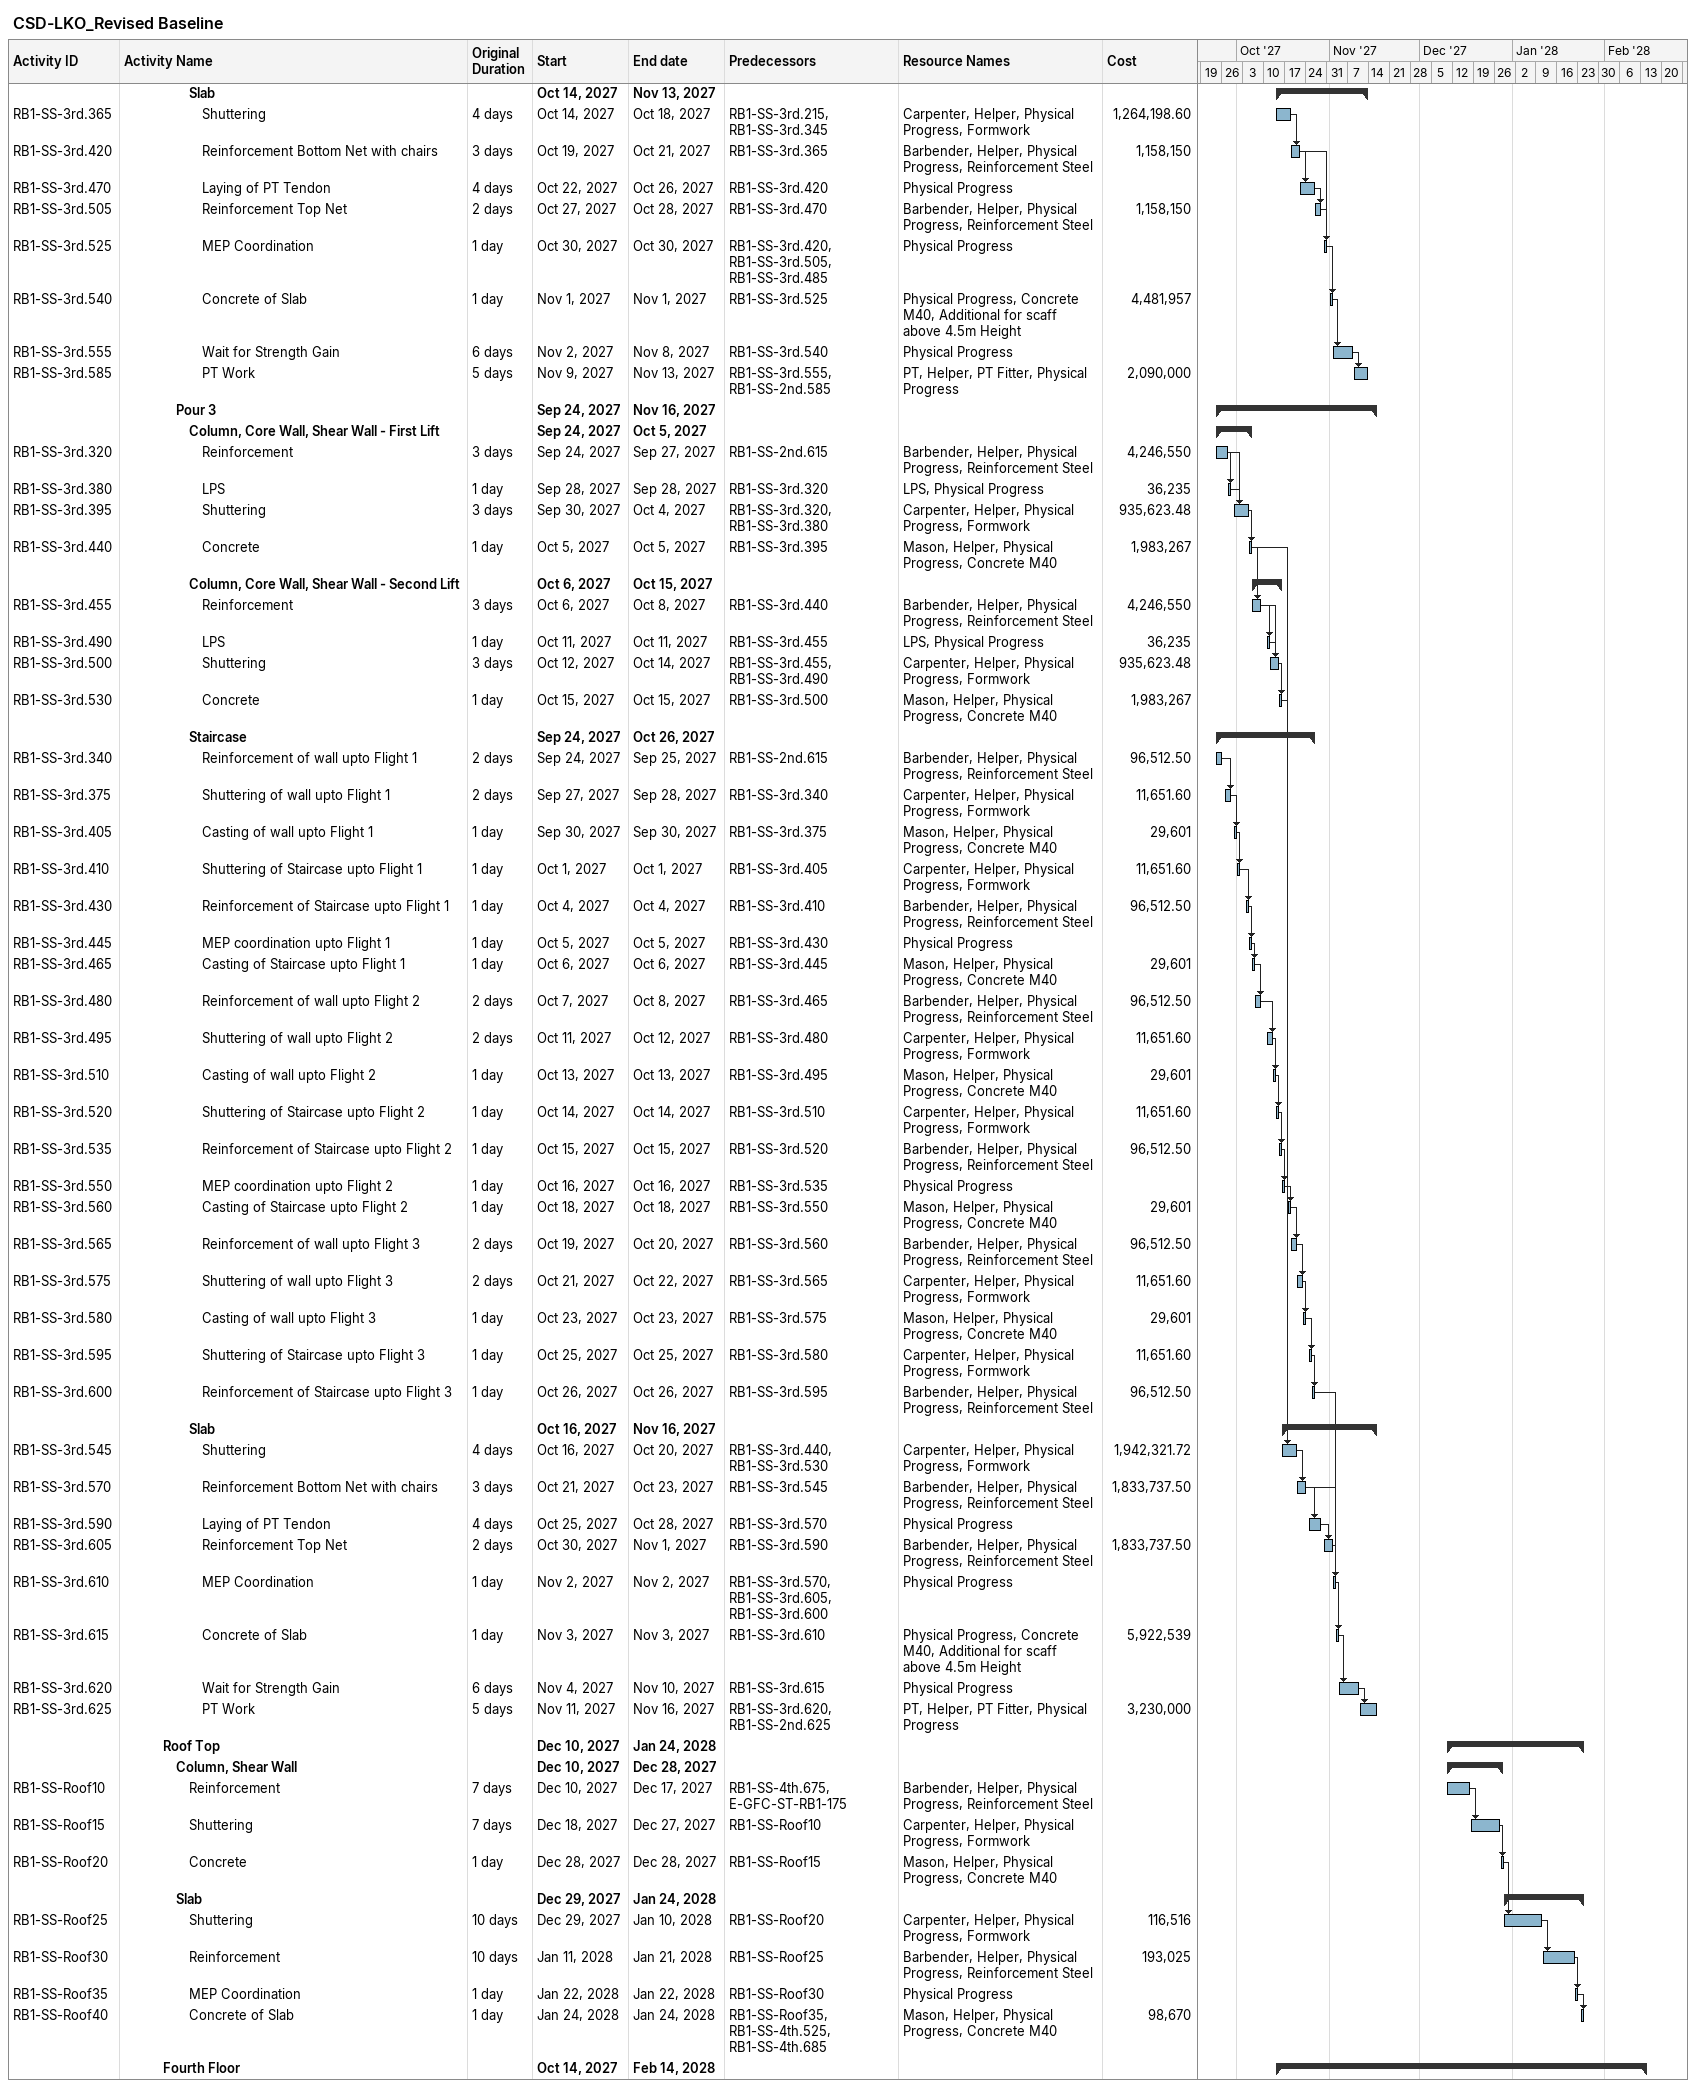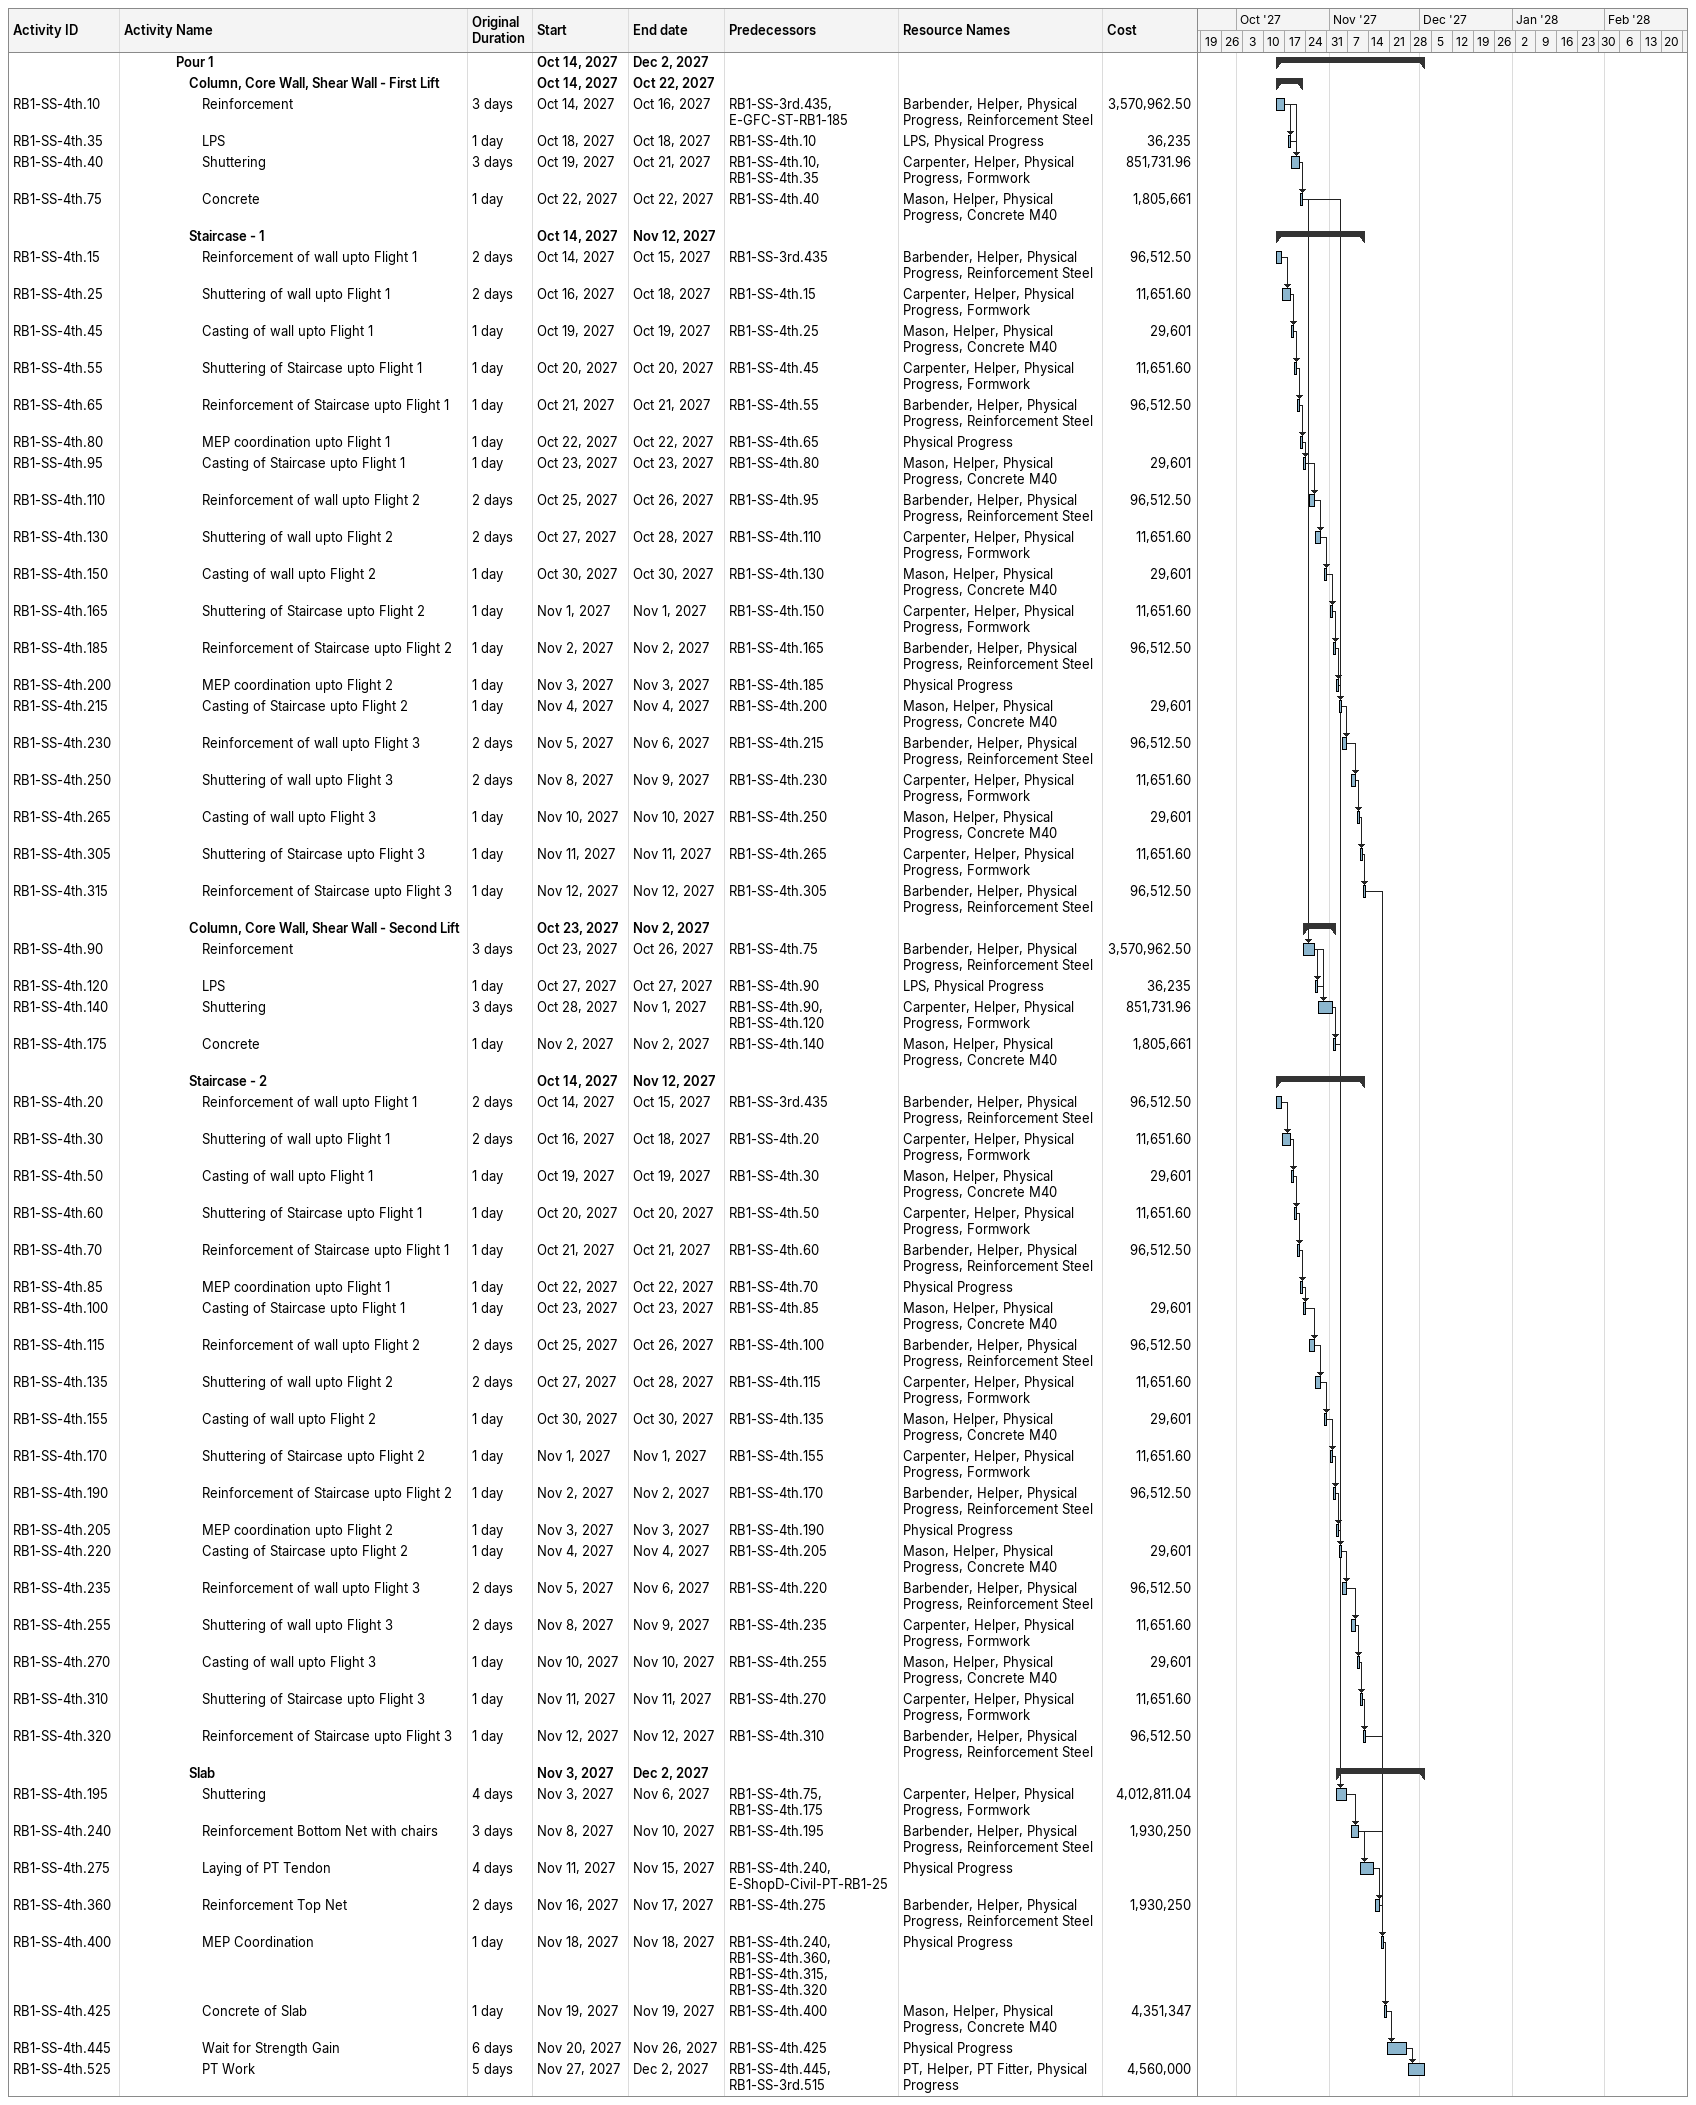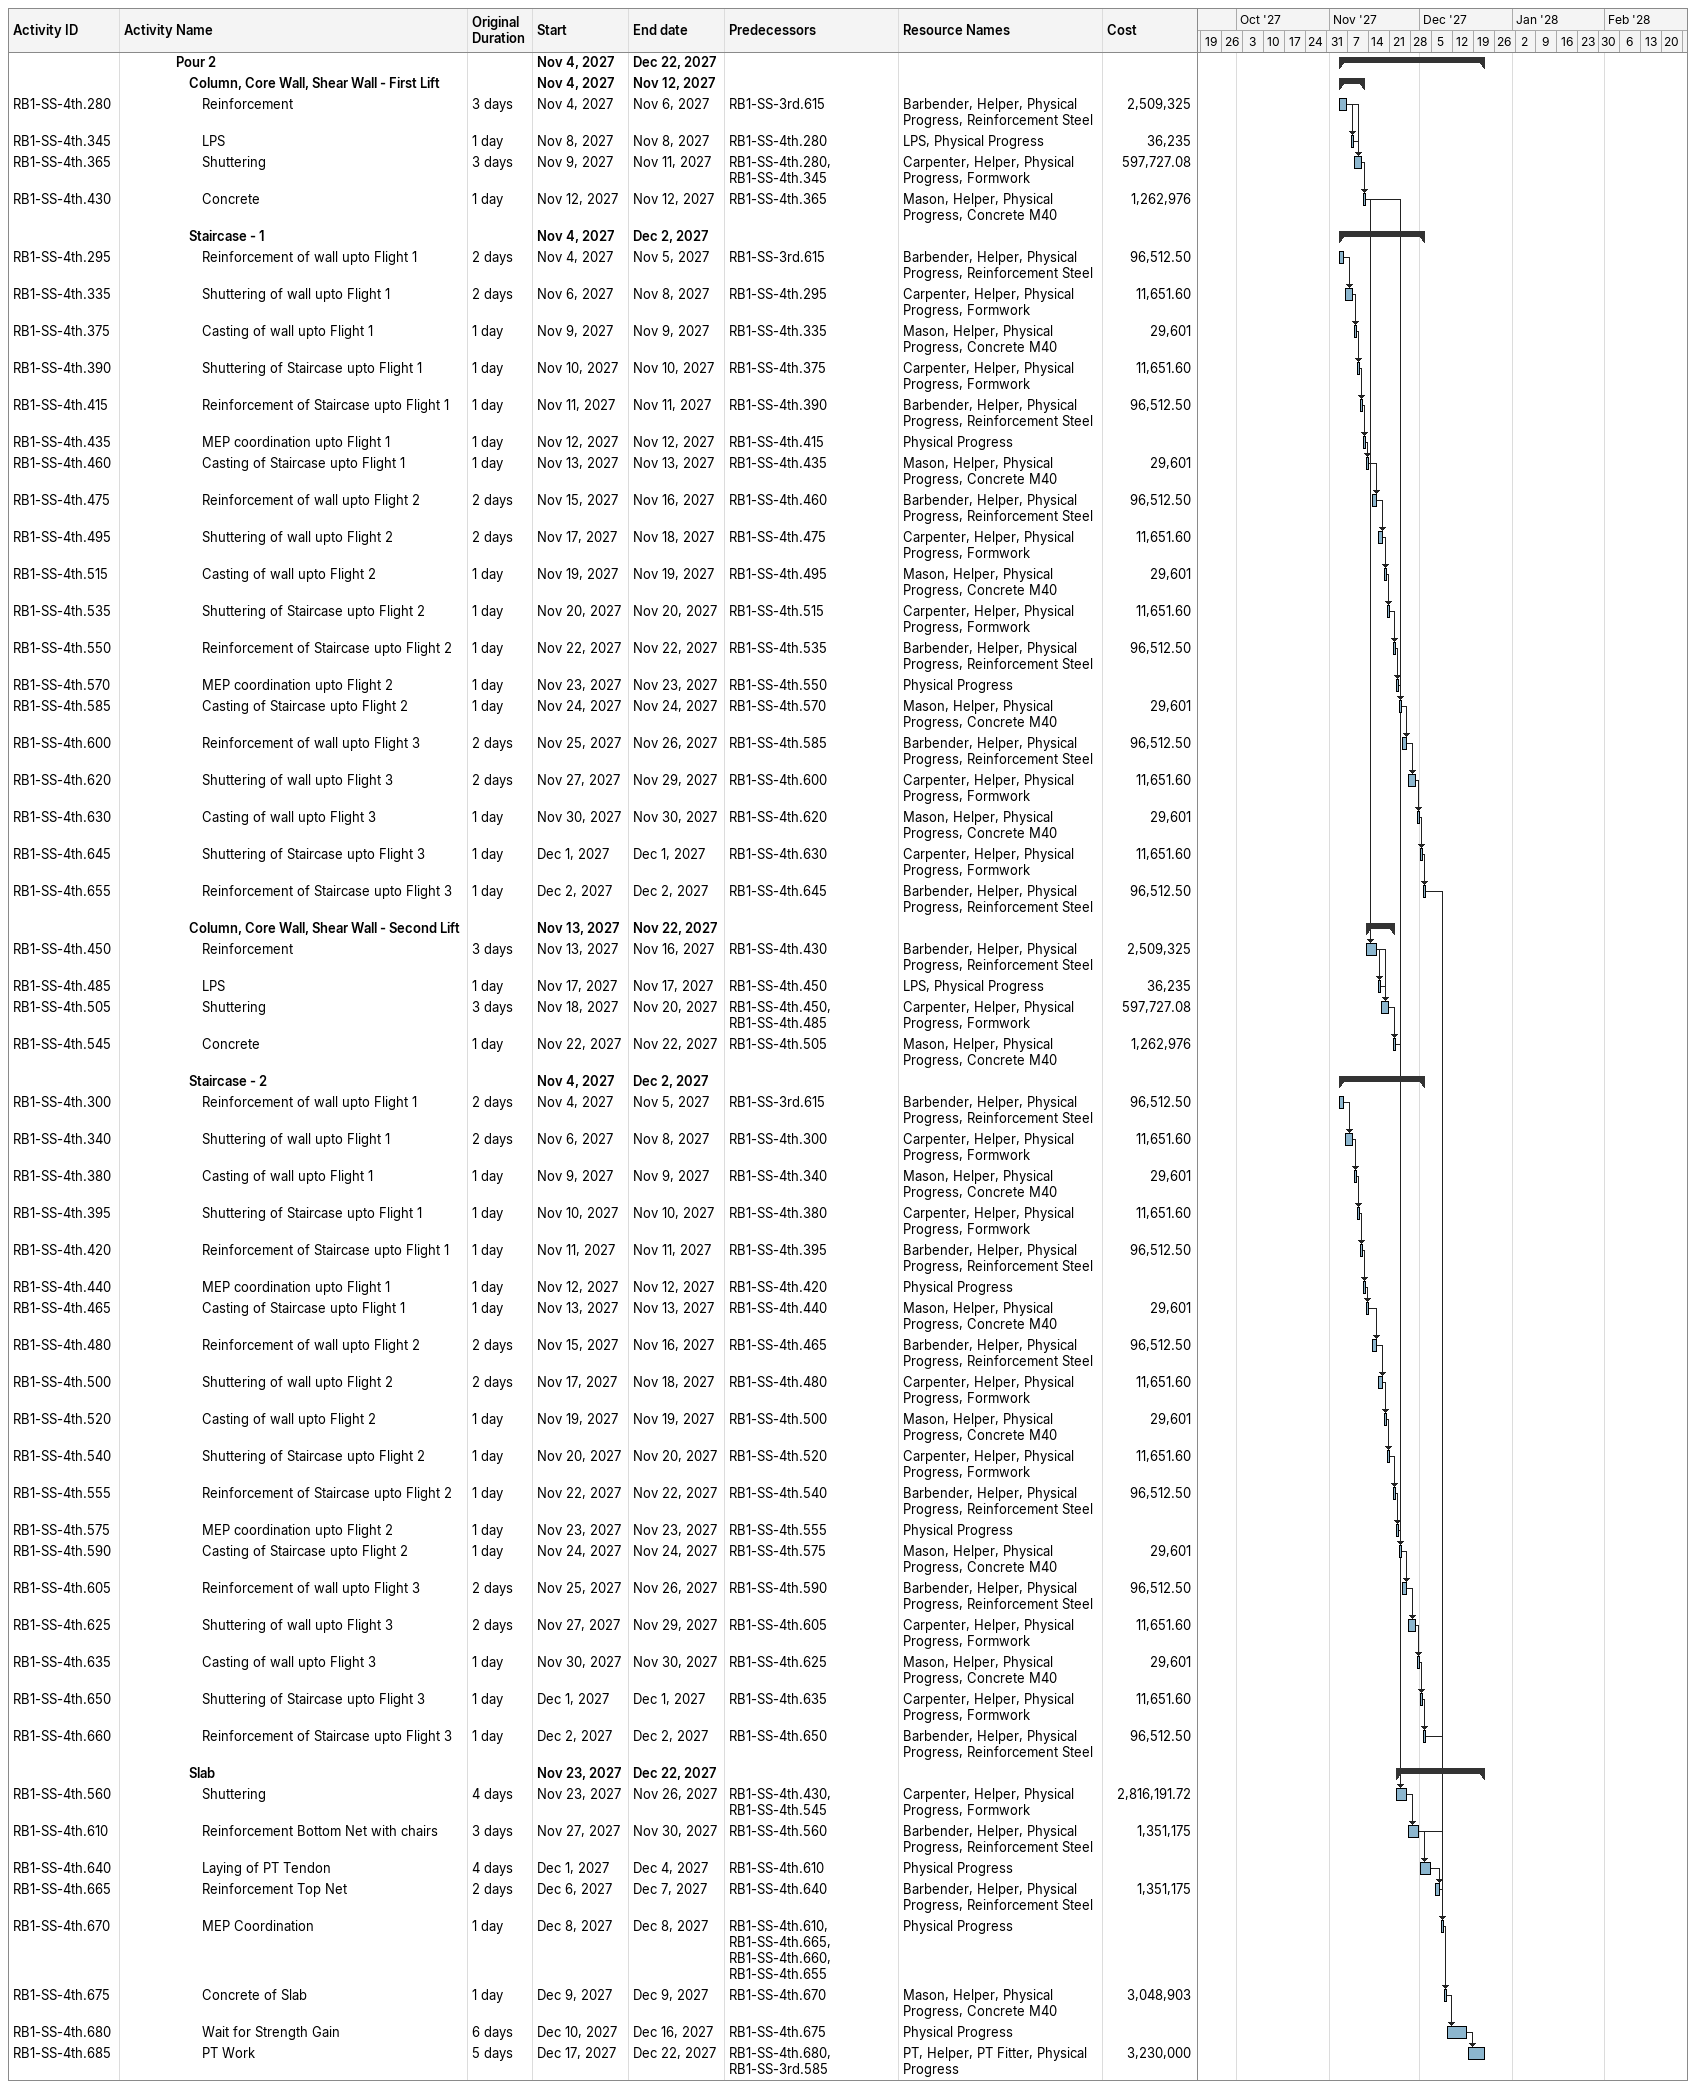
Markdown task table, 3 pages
CSD-LKO_Revised Baseline

| ID | Level | Task | Original duration | Start | Finish | Predecessors | Resources | Cost |
|---|---|---|---|---|---|---|---|---|
|  | 6 | **Slab** |  | 2027-10-14 | 2027-11-13 |  |  |  |
| RB1-SS-3rd.365 | 7 | Shuttering | 4d | 2027-10-14 | 2027-10-18 | RB1-SS-3rd.215, RB1-SS-3rd.345 | Carpenter, Helper, Physical Progress, Formwork | 1264198.60 |
| RB1-SS-3rd.420 | 7 | Reinforcement Bottom Net with chairs | 3d | 2027-10-19 | 2027-10-21 | RB1-SS-3rd.365 | Barbender, Helper, Physical Progress, Reinforcement Steel | 1158150 |
| RB1-SS-3rd.470 | 7 | Laying of PT Tendon | 4d | 2027-10-22 | 2027-10-26 | RB1-SS-3rd.420 | Physical Progress |  |
| RB1-SS-3rd.505 | 7 | Reinforcement Top Net | 2d | 2027-10-27 | 2027-10-28 | RB1-SS-3rd.470 | Barbender, Helper, Physical Progress, Reinforcement Steel | 1158150 |
| RB1-SS-3rd.525 | 7 | MEP Coordination | 1d | 2027-10-30 | 2027-10-30 | RB1-SS-3rd.420, RB1-SS-3rd.505, RB1-SS-3rd.485 | Physical Progress |  |
| RB1-SS-3rd.540 | 7 | Concrete of Slab | 1d | 2027-11-01 | 2027-11-01 | RB1-SS-3rd.525 | Physical Progress, Concrete M40, Additional for scaff above 4.5m Height | 4481957 |
| RB1-SS-3rd.555 | 7 | Wait for Strength Gain | 6d | 2027-11-02 | 2027-11-08 | RB1-SS-3rd.540 | Physical Progress |  |
| RB1-SS-3rd.585 | 7 | PT Work | 5d | 2027-11-09 | 2027-11-13 | RB1-SS-3rd.555, RB1-SS-2nd.585 | PT, Helper, PT Fitter, Physical Progress | 2090000 |
|  | 5 | **Pour 3** |  | 2027-09-24 | 2027-11-16 |  |  |  |
|  | 6 | **Column, Core Wall, Shear Wall - First Lift** |  | 2027-09-24 | 2027-10-05 |  |  |  |
| RB1-SS-3rd.320 | 7 | Reinforcement | 3d | 2027-09-24 | 2027-09-27 | RB1-SS-2nd.615 | Barbender, Helper, Physical Progress, Reinforcement Steel | 4246550 |
| RB1-SS-3rd.380 | 7 | LPS | 1d | 2027-09-28 | 2027-09-28 | RB1-SS-3rd.320 | LPS, Physical Progress | 36235 |
| RB1-SS-3rd.395 | 7 | Shuttering | 3d | 2027-09-30 | 2027-10-04 | RB1-SS-3rd.320, RB1-SS-3rd.380 | Carpenter, Helper, Physical Progress, Formwork | 935623.48 |
| RB1-SS-3rd.440 | 7 | Concrete | 1d | 2027-10-05 | 2027-10-05 | RB1-SS-3rd.395 | Mason, Helper, Physical Progress, Concrete M40 | 1983267 |
|  | 6 | **Column, Core Wall, Shear Wall - Second Lift** |  | 2027-10-06 | 2027-10-15 |  |  |  |
| RB1-SS-3rd.455 | 7 | Reinforcement | 3d | 2027-10-06 | 2027-10-08 | RB1-SS-3rd.440 | Barbender, Helper, Physical Progress, Reinforcement Steel | 4246550 |
| RB1-SS-3rd.490 | 7 | LPS | 1d | 2027-10-11 | 2027-10-11 | RB1-SS-3rd.455 | LPS, Physical Progress | 36235 |
| RB1-SS-3rd.500 | 7 | Shuttering | 3d | 2027-10-12 | 2027-10-14 | RB1-SS-3rd.455, RB1-SS-3rd.490 | Carpenter, Helper, Physical Progress, Formwork | 935623.48 |
| RB1-SS-3rd.530 | 7 | Concrete | 1d | 2027-10-15 | 2027-10-15 | RB1-SS-3rd.500 | Mason, Helper, Physical Progress, Concrete M40 | 1983267 |
|  | 6 | **Staircase** |  | 2027-09-24 | 2027-10-26 |  |  |  |
| RB1-SS-3rd.340 | 7 | Reinforcement of wall upto Flight 1 | 2d | 2027-09-24 | 2027-09-25 | RB1-SS-2nd.615 | Barbender, Helper, Physical Progress, Reinforcement Steel | 96512.50 |
| RB1-SS-3rd.375 | 7 | Shuttering of wall upto Flight 1 | 2d | 2027-09-27 | 2027-09-28 | RB1-SS-3rd.340 | Carpenter, Helper, Physical Progress, Formwork | 11651.60 |
| RB1-SS-3rd.405 | 7 | Casting of wall upto Flight 1 | 1d | 2027-09-30 | 2027-09-30 | RB1-SS-3rd.375 | Mason, Helper, Physical Progress, Concrete M40 | 29601 |
| RB1-SS-3rd.410 | 7 | Shuttering of Staircase upto Flight 1 | 1d | 2027-10-01 | 2027-10-01 | RB1-SS-3rd.405 | Carpenter, Helper, Physical Progress, Formwork | 11651.60 |
| RB1-SS-3rd.430 | 7 | Reinforcement of Staircase upto Flight 1 | 1d | 2027-10-04 | 2027-10-04 | RB1-SS-3rd.410 | Barbender, Helper, Physical Progress, Reinforcement Steel | 96512.50 |
| RB1-SS-3rd.445 | 7 | MEP coordination upto Flight 1 | 1d | 2027-10-05 | 2027-10-05 | RB1-SS-3rd.430 | Physical Progress |  |
| RB1-SS-3rd.465 | 7 | Casting of Staircase upto Flight 1 | 1d | 2027-10-06 | 2027-10-06 | RB1-SS-3rd.445 | Mason, Helper, Physical Progress, Concrete M40 | 29601 |
| RB1-SS-3rd.480 | 7 | Reinforcement of wall upto Flight 2 | 2d | 2027-10-07 | 2027-10-08 | RB1-SS-3rd.465 | Barbender, Helper, Physical Progress, Reinforcement Steel | 96512.50 |
| RB1-SS-3rd.495 | 7 | Shuttering of wall upto Flight 2 | 2d | 2027-10-11 | 2027-10-12 | RB1-SS-3rd.480 | Carpenter, Helper, Physical Progress, Formwork | 11651.60 |
| RB1-SS-3rd.510 | 7 | Casting of wall upto Flight 2 | 1d | 2027-10-13 | 2027-10-13 | RB1-SS-3rd.495 | Mason, Helper, Physical Progress, Concrete M40 | 29601 |
| RB1-SS-3rd.520 | 7 | Shuttering of Staircase upto Flight 2 | 1d | 2027-10-14 | 2027-10-14 | RB1-SS-3rd.510 | Carpenter, Helper, Physical Progress, Formwork | 11651.60 |
| RB1-SS-3rd.535 | 7 | Reinforcement of Staircase upto Flight 2 | 1d | 2027-10-15 | 2027-10-15 | RB1-SS-3rd.520 | Barbender, Helper, Physical Progress, Reinforcement Steel | 96512.50 |
| RB1-SS-3rd.550 | 7 | MEP coordination upto Flight 2 | 1d | 2027-10-16 | 2027-10-16 | RB1-SS-3rd.535 | Physical Progress |  |
| RB1-SS-3rd.560 | 7 | Casting of Staircase upto Flight 2 | 1d | 2027-10-18 | 2027-10-18 | RB1-SS-3rd.550 | Mason, Helper, Physical Progress, Concrete M40 | 29601 |
| RB1-SS-3rd.565 | 7 | Reinforcement of wall upto Flight 3 | 2d | 2027-10-19 | 2027-10-20 | RB1-SS-3rd.560 | Barbender, Helper, Physical Progress, Reinforcement Steel | 96512.50 |
| RB1-SS-3rd.575 | 7 | Shuttering of wall upto Flight 3 | 2d | 2027-10-21 | 2027-10-22 | RB1-SS-3rd.565 | Carpenter, Helper, Physical Progress, Formwork | 11651.60 |
| RB1-SS-3rd.580 | 7 | Casting of wall upto Flight 3 | 1d | 2027-10-23 | 2027-10-23 | RB1-SS-3rd.575 | Mason, Helper, Physical Progress, Concrete M40 | 29601 |
| RB1-SS-3rd.595 | 7 | Shuttering of Staircase upto Flight 3 | 1d | 2027-10-25 | 2027-10-25 | RB1-SS-3rd.580 | Carpenter, Helper, Physical Progress, Formwork | 11651.60 |
| RB1-SS-3rd.600 | 7 | Reinforcement of Staircase upto Flight 3 | 1d | 2027-10-26 | 2027-10-26 | RB1-SS-3rd.595 | Barbender, Helper, Physical Progress, Reinforcement Steel | 96512.50 |
|  | 6 | **Slab** |  | 2027-10-16 | 2027-11-16 |  |  |  |
| RB1-SS-3rd.545 | 7 | Shuttering | 4d | 2027-10-16 | 2027-10-20 | RB1-SS-3rd.440, RB1-SS-3rd.530 | Carpenter, Helper, Physical Progress, Formwork | 1942321.72 |
| RB1-SS-3rd.570 | 7 | Reinforcement Bottom Net with chairs | 3d | 2027-10-21 | 2027-10-23 | RB1-SS-3rd.545 | Barbender, Helper, Physical Progress, Reinforcement Steel | 1833737.50 |
| RB1-SS-3rd.590 | 7 | Laying of PT Tendon | 4d | 2027-10-25 | 2027-10-28 | RB1-SS-3rd.570 | Physical Progress |  |
| RB1-SS-3rd.605 | 7 | Reinforcement Top Net | 2d | 2027-10-30 | 2027-11-01 | RB1-SS-3rd.590 | Barbender, Helper, Physical Progress, Reinforcement Steel | 1833737.50 |
| RB1-SS-3rd.610 | 7 | MEP Coordination | 1d | 2027-11-02 | 2027-11-02 | RB1-SS-3rd.570, RB1-SS-3rd.605, RB1-SS-3rd.600 | Physical Progress |  |
| RB1-SS-3rd.615 | 7 | Concrete of Slab | 1d | 2027-11-03 | 2027-11-03 | RB1-SS-3rd.610 | Physical Progress, Concrete M40, Additional for scaff above 4.5m Height | 5922539 |
| RB1-SS-3rd.620 | 7 | Wait for Strength Gain | 6d | 2027-11-04 | 2027-11-10 | RB1-SS-3rd.615 | Physical Progress |  |
| RB1-SS-3rd.625 | 7 | PT Work | 5d | 2027-11-11 | 2027-11-16 | RB1-SS-3rd.620, RB1-SS-2nd.625 | PT, Helper, PT Fitter, Physical Progress | 3230000 |
|  | 4 | **Roof Top** |  | 2027-12-10 | 2028-01-24 |  |  |  |
|  | 5 | **Column, Shear Wall** |  | 2027-12-10 | 2027-12-28 |  |  |  |
| RB1-SS-Roof10 | 6 | Reinforcement | 7d | 2027-12-10 | 2027-12-17 | RB1-SS-4th.675, E-GFC-ST-RB1-175 | Barbender, Helper, Physical Progress, Reinforcement Steel |  |
| RB1-SS-Roof15 | 6 | Shuttering | 7d | 2027-12-18 | 2027-12-27 | RB1-SS-Roof10 | Carpenter, Helper, Physical Progress, Formwork |  |
| RB1-SS-Roof20 | 6 | Concrete | 1d | 2027-12-28 | 2027-12-28 | RB1-SS-Roof15 | Mason, Helper, Physical Progress, Concrete M40 |  |
|  | 5 | **Slab** |  | 2027-12-29 | 2028-01-24 |  |  |  |
| RB1-SS-Roof25 | 6 | Shuttering | 10d | 2027-12-29 | 2028-01-10 | RB1-SS-Roof20 | Carpenter, Helper, Physical Progress, Formwork | 116516 |
| RB1-SS-Roof30 | 6 | Reinforcement | 10d | 2028-01-11 | 2028-01-21 | RB1-SS-Roof25 | Barbender, Helper, Physical Progress, Reinforcement Steel | 193025 |
| RB1-SS-Roof35 | 6 | MEP Coordination | 1d | 2028-01-22 | 2028-01-22 | RB1-SS-Roof30 | Physical Progress |  |
| RB1-SS-Roof40 | 6 | Concrete of Slab | 1d | 2028-01-24 | 2028-01-24 | RB1-SS-Roof35, RB1-SS-4th.525, RB1-SS-4th.685 | Mason, Helper, Physical Progress, Concrete M40 | 98670 |
|  | 4 | **Fourth Floor** |  | 2027-10-14 | 2028-02-14 |  |  |  |
|  | 5 | **Pour 1** |  | 2027-10-14 | 2027-12-02 |  |  |  |
|  | 6 | **Column, Core Wall, Shear Wall - First Lift** |  | 2027-10-14 | 2027-10-22 |  |  |  |
| RB1-SS-4th.10 | 7 | Reinforcement | 3d | 2027-10-14 | 2027-10-16 | RB1-SS-3rd.435, E-GFC-ST-RB1-185 | Barbender, Helper, Physical Progress, Reinforcement Steel | 3570962.50 |
| RB1-SS-4th.35 | 7 | LPS | 1d | 2027-10-18 | 2027-10-18 | RB1-SS-4th.10 | LPS, Physical Progress | 36235 |
| RB1-SS-4th.40 | 7 | Shuttering | 3d | 2027-10-19 | 2027-10-21 | RB1-SS-4th.10, RB1-SS-4th.35 | Carpenter, Helper, Physical Progress, Formwork | 851731.96 |
| RB1-SS-4th.75 | 7 | Concrete | 1d | 2027-10-22 | 2027-10-22 | RB1-SS-4th.40 | Mason, Helper, Physical Progress, Concrete M40 | 1805661 |
|  | 6 | **Staircase - 1** |  | 2027-10-14 | 2027-11-12 |  |  |  |
| RB1-SS-4th.15 | 7 | Reinforcement of wall upto Flight 1 | 2d | 2027-10-14 | 2027-10-15 | RB1-SS-3rd.435 | Barbender, Helper, Physical Progress, Reinforcement Steel | 96512.50 |
| RB1-SS-4th.25 | 7 | Shuttering of wall upto Flight 1 | 2d | 2027-10-16 | 2027-10-18 | RB1-SS-4th.15 | Carpenter, Helper, Physical Progress, Formwork | 11651.60 |
| RB1-SS-4th.45 | 7 | Casting of wall upto Flight 1 | 1d | 2027-10-19 | 2027-10-19 | RB1-SS-4th.25 | Mason, Helper, Physical Progress, Concrete M40 | 29601 |
| RB1-SS-4th.55 | 7 | Shuttering of Staircase upto Flight 1 | 1d | 2027-10-20 | 2027-10-20 | RB1-SS-4th.45 | Carpenter, Helper, Physical Progress, Formwork | 11651.60 |
| RB1-SS-4th.65 | 7 | Reinforcement of Staircase upto Flight 1 | 1d | 2027-10-21 | 2027-10-21 | RB1-SS-4th.55 | Barbender, Helper, Physical Progress, Reinforcement Steel | 96512.50 |
| RB1-SS-4th.80 | 7 | MEP coordination upto Flight 1 | 1d | 2027-10-22 | 2027-10-22 | RB1-SS-4th.65 | Physical Progress |  |
| RB1-SS-4th.95 | 7 | Casting of Staircase upto Flight 1 | 1d | 2027-10-23 | 2027-10-23 | RB1-SS-4th.80 | Mason, Helper, Physical Progress, Concrete M40 | 29601 |
| RB1-SS-4th.110 | 7 | Reinforcement of wall upto Flight 2 | 2d | 2027-10-25 | 2027-10-26 | RB1-SS-4th.95 | Barbender, Helper, Physical Progress, Reinforcement Steel | 96512.50 |
| RB1-SS-4th.130 | 7 | Shuttering of wall upto Flight 2 | 2d | 2027-10-27 | 2027-10-28 | RB1-SS-4th.110 | Carpenter, Helper, Physical Progress, Formwork | 11651.60 |
| RB1-SS-4th.150 | 7 | Casting of wall upto Flight 2 | 1d | 2027-10-30 | 2027-10-30 | RB1-SS-4th.130 | Mason, Helper, Physical Progress, Concrete M40 | 29601 |
| RB1-SS-4th.165 | 7 | Shuttering of Staircase upto Flight 2 | 1d | 2027-11-01 | 2027-11-01 | RB1-SS-4th.150 | Carpenter, Helper, Physical Progress, Formwork | 11651.60 |
| RB1-SS-4th.185 | 7 | Reinforcement of Staircase upto Flight 2 | 1d | 2027-11-02 | 2027-11-02 | RB1-SS-4th.165 | Barbender, Helper, Physical Progress, Reinforcement Steel | 96512.50 |
| RB1-SS-4th.200 | 7 | MEP coordination upto Flight 2 | 1d | 2027-11-03 | 2027-11-03 | RB1-SS-4th.185 | Physical Progress |  |
| RB1-SS-4th.215 | 7 | Casting of Staircase upto Flight 2 | 1d | 2027-11-04 | 2027-11-04 | RB1-SS-4th.200 | Mason, Helper, Physical Progress, Concrete M40 | 29601 |
| RB1-SS-4th.230 | 7 | Reinforcement of wall upto Flight 3 | 2d | 2027-11-05 | 2027-11-06 | RB1-SS-4th.215 | Barbender, Helper, Physical Progress, Reinforcement Steel | 96512.50 |
| RB1-SS-4th.250 | 7 | Shuttering of wall upto Flight 3 | 2d | 2027-11-08 | 2027-11-09 | RB1-SS-4th.230 | Carpenter, Helper, Physical Progress, Formwork | 11651.60 |
| RB1-SS-4th.265 | 7 | Casting of wall upto Flight 3 | 1d | 2027-11-10 | 2027-11-10 | RB1-SS-4th.250 | Mason, Helper, Physical Progress, Concrete M40 | 29601 |
| RB1-SS-4th.305 | 7 | Shuttering of Staircase upto Flight 3 | 1d | 2027-11-11 | 2027-11-11 | RB1-SS-4th.265 | Carpenter, Helper, Physical Progress, Formwork | 11651.60 |
| RB1-SS-4th.315 | 7 | Reinforcement of Staircase upto Flight 3 | 1d | 2027-11-12 | 2027-11-12 | RB1-SS-4th.305 | Barbender, Helper, Physical Progress, Reinforcement Steel | 96512.50 |
|  | 6 | **Column, Core Wall, Shear Wall - Second Lift** |  | 2027-10-23 | 2027-11-02 |  |  |  |
| RB1-SS-4th.90 | 7 | Reinforcement | 3d | 2027-10-23 | 2027-10-26 | RB1-SS-4th.75 | Barbender, Helper, Physical Progress, Reinforcement Steel | 3570962.50 |
| RB1-SS-4th.120 | 7 | LPS | 1d | 2027-10-27 | 2027-10-27 | RB1-SS-4th.90 | LPS, Physical Progress | 36235 |
| RB1-SS-4th.140 | 7 | Shuttering | 3d | 2027-10-28 | 2027-11-01 | RB1-SS-4th.90, RB1-SS-4th.120 | Carpenter, Helper, Physical Progress, Formwork | 851731.96 |
| RB1-SS-4th.175 | 7 | Concrete | 1d | 2027-11-02 | 2027-11-02 | RB1-SS-4th.140 | Mason, Helper, Physical Progress, Concrete M40 | 1805661 |
|  | 6 | **Staircase - 2** |  | 2027-10-14 | 2027-11-12 |  |  |  |
| RB1-SS-4th.20 | 7 | Reinforcement of wall upto Flight 1 | 2d | 2027-10-14 | 2027-10-15 | RB1-SS-3rd.435 | Barbender, Helper, Physical Progress, Reinforcement Steel | 96512.50 |
| RB1-SS-4th.30 | 7 | Shuttering of wall upto Flight 1 | 2d | 2027-10-16 | 2027-10-18 | RB1-SS-4th.20 | Carpenter, Helper, Physical Progress, Formwork | 11651.60 |
| RB1-SS-4th.50 | 7 | Casting of wall upto Flight 1 | 1d | 2027-10-19 | 2027-10-19 | RB1-SS-4th.30 | Mason, Helper, Physical Progress, Concrete M40 | 29601 |
| RB1-SS-4th.60 | 7 | Shuttering of Staircase upto Flight 1 | 1d | 2027-10-20 | 2027-10-20 | RB1-SS-4th.50 | Carpenter, Helper, Physical Progress, Formwork | 11651.60 |
| RB1-SS-4th.70 | 7 | Reinforcement of Staircase upto Flight 1 | 1d | 2027-10-21 | 2027-10-21 | RB1-SS-4th.60 | Barbender, Helper, Physical Progress, Reinforcement Steel | 96512.50 |
| RB1-SS-4th.85 | 7 | MEP coordination upto Flight 1 | 1d | 2027-10-22 | 2027-10-22 | RB1-SS-4th.70 | Physical Progress |  |
| RB1-SS-4th.100 | 7 | Casting of Staircase upto Flight 1 | 1d | 2027-10-23 | 2027-10-23 | RB1-SS-4th.85 | Mason, Helper, Physical Progress, Concrete M40 | 29601 |
| RB1-SS-4th.115 | 7 | Reinforcement of wall upto Flight 2 | 2d | 2027-10-25 | 2027-10-26 | RB1-SS-4th.100 | Barbender, Helper, Physical Progress, Reinforcement Steel | 96512.50 |
| RB1-SS-4th.135 | 7 | Shuttering of wall upto Flight 2 | 2d | 2027-10-27 | 2027-10-28 | RB1-SS-4th.115 | Carpenter, Helper, Physical Progress, Formwork | 11651.60 |
| RB1-SS-4th.155 | 7 | Casting of wall upto Flight 2 | 1d | 2027-10-30 | 2027-10-30 | RB1-SS-4th.135 | Mason, Helper, Physical Progress, Concrete M40 | 29601 |
| RB1-SS-4th.170 | 7 | Shuttering of Staircase upto Flight 2 | 1d | 2027-11-01 | 2027-11-01 | RB1-SS-4th.155 | Carpenter, Helper, Physical Progress, Formwork | 11651.60 |
| RB1-SS-4th.190 | 7 | Reinforcement of Staircase upto Flight 2 | 1d | 2027-11-02 | 2027-11-02 | RB1-SS-4th.170 | Barbender, Helper, Physical Progress, Reinforcement Steel | 96512.50 |
| RB1-SS-4th.205 | 7 | MEP coordination upto Flight 2 | 1d | 2027-11-03 | 2027-11-03 | RB1-SS-4th.190 | Physical Progress |  |
| RB1-SS-4th.220 | 7 | Casting of Staircase upto Flight 2 | 1d | 2027-11-04 | 2027-11-04 | RB1-SS-4th.205 | Mason, Helper, Physical Progress, Concrete M40 | 29601 |
| RB1-SS-4th.235 | 7 | Reinforcement of wall upto Flight 3 | 2d | 2027-11-05 | 2027-11-06 | RB1-SS-4th.220 | Barbender, Helper, Physical Progress, Reinforcement Steel | 96512.50 |
| RB1-SS-4th.255 | 7 | Shuttering of wall upto Flight 3 | 2d | 2027-11-08 | 2027-11-09 | RB1-SS-4th.235 | Carpenter, Helper, Physical Progress, Formwork | 11651.60 |
| RB1-SS-4th.270 | 7 | Casting of wall upto Flight 3 | 1d | 2027-11-10 | 2027-11-10 | RB1-SS-4th.255 | Mason, Helper, Physical Progress, Concrete M40 | 29601 |
| RB1-SS-4th.310 | 7 | Shuttering of Staircase upto Flight 3 | 1d | 2027-11-11 | 2027-11-11 | RB1-SS-4th.270 | Carpenter, Helper, Physical Progress, Formwork | 11651.60 |
| RB1-SS-4th.320 | 7 | Reinforcement of Staircase upto Flight 3 | 1d | 2027-11-12 | 2027-11-12 | RB1-SS-4th.310 | Barbender, Helper, Physical Progress, Reinforcement Steel | 96512.50 |
|  | 6 | **Slab** |  | 2027-11-03 | 2027-12-02 |  |  |  |
| RB1-SS-4th.195 | 7 | Shuttering | 4d | 2027-11-03 | 2027-11-06 | RB1-SS-4th.75, RB1-SS-4th.175 | Carpenter, Helper, Physical Progress, Formwork | 4012811.04 |
| RB1-SS-4th.240 | 7 | Reinforcement Bottom Net with chairs | 3d | 2027-11-08 | 2027-11-10 | RB1-SS-4th.195 | Barbender, Helper, Physical Progress, Reinforcement Steel | 1930250 |
| RB1-SS-4th.275 | 7 | Laying of PT Tendon | 4d | 2027-11-11 | 2027-11-15 | RB1-SS-4th.240, E-ShopD-Civil-PT-RB1-25 | Physical Progress |  |
| RB1-SS-4th.360 | 7 | Reinforcement Top Net | 2d | 2027-11-16 | 2027-11-17 | RB1-SS-4th.275 | Barbender, Helper, Physical Progress, Reinforcement Steel | 1930250 |
| RB1-SS-4th.400 | 7 | MEP Coordination | 1d | 2027-11-18 | 2027-11-18 | RB1-SS-4th.240, RB1-SS-4th.360, RB1-SS-4th.315, RB1-SS-4th.320 | Physical Progress |  |
| RB1-SS-4th.425 | 7 | Concrete of Slab | 1d | 2027-11-19 | 2027-11-19 | RB1-SS-4th.400 | Mason, Helper, Physical Progress, Concrete M40 | 4351347 |
| RB1-SS-4th.445 | 7 | Wait for Strength Gain | 6d | 2027-11-20 | 2027-11-26 | RB1-SS-4th.425 | Physical Progress |  |
| RB1-SS-4th.525 | 7 | PT Work | 5d | 2027-11-27 | 2027-12-02 | RB1-SS-4th.445, RB1-SS-3rd.515 | PT, Helper, PT Fitter, Physical Progress | 4560000 |
|  | 5 | **Pour 2** |  | 2027-11-04 | 2027-12-22 |  |  |  |
|  | 6 | **Column, Core Wall, Shear Wall - First Lift** |  | 2027-11-04 | 2027-11-12 |  |  |  |
| RB1-SS-4th.280 | 7 | Reinforcement | 3d | 2027-11-04 | 2027-11-06 | RB1-SS-3rd.615 | Barbender, Helper, Physical Progress, Reinforcement Steel | 2509325 |
| RB1-SS-4th.345 | 7 | LPS | 1d | 2027-11-08 | 2027-11-08 | RB1-SS-4th.280 | LPS, Physical Progress | 36235 |
| RB1-SS-4th.365 | 7 | Shuttering | 3d | 2027-11-09 | 2027-11-11 | RB1-SS-4th.280, RB1-SS-4th.345 | Carpenter, Helper, Physical Progress, Formwork | 597727.08 |
| RB1-SS-4th.430 | 7 | Concrete | 1d | 2027-11-12 | 2027-11-12 | RB1-SS-4th.365 | Mason, Helper, Physical Progress, Concrete M40 | 1262976 |
|  | 6 | **Staircase - 1** |  | 2027-11-04 | 2027-12-02 |  |  |  |
| RB1-SS-4th.295 | 7 | Reinforcement of wall upto Flight 1 | 2d | 2027-11-04 | 2027-11-05 | RB1-SS-3rd.615 | Barbender, Helper, Physical Progress, Reinforcement Steel | 96512.50 |
| RB1-SS-4th.335 | 7 | Shuttering of wall upto Flight 1 | 2d | 2027-11-06 | 2027-11-08 | RB1-SS-4th.295 | Carpenter, Helper, Physical Progress, Formwork | 11651.60 |
| RB1-SS-4th.375 | 7 | Casting of wall upto Flight 1 | 1d | 2027-11-09 | 2027-11-09 | RB1-SS-4th.335 | Mason, Helper, Physical Progress, Concrete M40 | 29601 |
| RB1-SS-4th.390 | 7 | Shuttering of Staircase upto Flight 1 | 1d | 2027-11-10 | 2027-11-10 | RB1-SS-4th.375 | Carpenter, Helper, Physical Progress, Formwork | 11651.60 |
| RB1-SS-4th.415 | 7 | Reinforcement of Staircase upto Flight 1 | 1d | 2027-11-11 | 2027-11-11 | RB1-SS-4th.390 | Barbender, Helper, Physical Progress, Reinforcement Steel | 96512.50 |
| RB1-SS-4th.435 | 7 | MEP coordination upto Flight 1 | 1d | 2027-11-12 | 2027-11-12 | RB1-SS-4th.415 | Physical Progress |  |
| RB1-SS-4th.460 | 7 | Casting of Staircase upto Flight 1 | 1d | 2027-11-13 | 2027-11-13 | RB1-SS-4th.435 | Mason, Helper, Physical Progress, Concrete M40 | 29601 |
| RB1-SS-4th.475 | 7 | Reinforcement of wall upto Flight 2 | 2d | 2027-11-15 | 2027-11-16 | RB1-SS-4th.460 | Barbender, Helper, Physical Progress, Reinforcement Steel | 96512.50 |
| RB1-SS-4th.495 | 7 | Shuttering of wall upto Flight 2 | 2d | 2027-11-17 | 2027-11-18 | RB1-SS-4th.475 | Carpenter, Helper, Physical Progress, Formwork | 11651.60 |
| RB1-SS-4th.515 | 7 | Casting of wall upto Flight 2 | 1d | 2027-11-19 | 2027-11-19 | RB1-SS-4th.495 | Mason, Helper, Physical Progress, Concrete M40 | 29601 |
| RB1-SS-4th.535 | 7 | Shuttering of Staircase upto Flight 2 | 1d | 2027-11-20 | 2027-11-20 | RB1-SS-4th.515 | Carpenter, Helper, Physical Progress, Formwork | 11651.60 |
| RB1-SS-4th.550 | 7 | Reinforcement of Staircase upto Flight 2 | 1d | 2027-11-22 | 2027-11-22 | RB1-SS-4th.535 | Barbender, Helper, Physical Progress, Reinforcement Steel | 96512.50 |
| RB1-SS-4th.570 | 7 | MEP coordination upto Flight 2 | 1d | 2027-11-23 | 2027-11-23 | RB1-SS-4th.550 | Physical Progress |  |
| RB1-SS-4th.585 | 7 | Casting of Staircase upto Flight 2 | 1d | 2027-11-24 | 2027-11-24 | RB1-SS-4th.570 | Mason, Helper, Physical Progress, Concrete M40 | 29601 |
| RB1-SS-4th.600 | 7 | Reinforcement of wall upto Flight 3 | 2d | 2027-11-25 | 2027-11-26 | RB1-SS-4th.585 | Barbender, Helper, Physical Progress, Reinforcement Steel | 96512.50 |
| RB1-SS-4th.620 | 7 | Shuttering of wall upto Flight 3 | 2d | 2027-11-27 | 2027-11-29 | RB1-SS-4th.600 | Carpenter, Helper, Physical Progress, Formwork | 11651.60 |
| RB1-SS-4th.630 | 7 | Casting of wall upto Flight 3 | 1d | 2027-11-30 | 2027-11-30 | RB1-SS-4th.620 | Mason, Helper, Physical Progress, Concrete M40 | 29601 |
| RB1-SS-4th.645 | 7 | Shuttering of Staircase upto Flight 3 | 1d | 2027-12-01 | 2027-12-01 | RB1-SS-4th.630 | Carpenter, Helper, Physical Progress, Formwork | 11651.60 |
| RB1-SS-4th.655 | 7 | Reinforcement of Staircase upto Flight 3 | 1d | 2027-12-02 | 2027-12-02 | RB1-SS-4th.645 | Barbender, Helper, Physical Progress, Reinforcement Steel | 96512.50 |
|  | 6 | **Column, Core Wall, Shear Wall - Second Lift** |  | 2027-11-13 | 2027-11-22 |  |  |  |
| RB1-SS-4th.450 | 7 | Reinforcement | 3d | 2027-11-13 | 2027-11-16 | RB1-SS-4th.430 | Barbender, Helper, Physical Progress, Reinforcement Steel | 2509325 |
| RB1-SS-4th.485 | 7 | LPS | 1d | 2027-11-17 | 2027-11-17 | RB1-SS-4th.450 | LPS, Physical Progress | 36235 |
| RB1-SS-4th.505 | 7 | Shuttering | 3d | 2027-11-18 | 2027-11-20 | RB1-SS-4th.450, RB1-SS-4th.485 | Carpenter, Helper, Physical Progress, Formwork | 597727.08 |
| RB1-SS-4th.545 | 7 | Concrete | 1d | 2027-11-22 | 2027-11-22 | RB1-SS-4th.505 | Mason, Helper, Physical Progress, Concrete M40 | 1262976 |
|  | 6 | **Staircase - 2** |  | 2027-11-04 | 2027-12-02 |  |  |  |
| RB1-SS-4th.300 | 7 | Reinforcement of wall upto Flight 1 | 2d | 2027-11-04 | 2027-11-05 | RB1-SS-3rd.615 | Barbender, Helper, Physical Progress, Reinforcement Steel | 96512.50 |
| RB1-SS-4th.340 | 7 | Shuttering of wall upto Flight 1 | 2d | 2027-11-06 | 2027-11-08 | RB1-SS-4th.300 | Carpenter, Helper, Physical Progress, Formwork | 11651.60 |
| RB1-SS-4th.380 | 7 | Casting of wall upto Flight 1 | 1d | 2027-11-09 | 2027-11-09 | RB1-SS-4th.340 | Mason, Helper, Physical Progress, Concrete M40 | 29601 |
| RB1-SS-4th.395 | 7 | Shuttering of Staircase upto Flight 1 | 1d | 2027-11-10 | 2027-11-10 | RB1-SS-4th.380 | Carpenter, Helper, Physical Progress, Formwork | 11651.60 |
| RB1-SS-4th.420 | 7 | Reinforcement of Staircase upto Flight 1 | 1d | 2027-11-11 | 2027-11-11 | RB1-SS-4th.395 | Barbender, Helper, Physical Progress, Reinforcement Steel | 96512.50 |
| RB1-SS-4th.440 | 7 | MEP coordination upto Flight 1 | 1d | 2027-11-12 | 2027-11-12 | RB1-SS-4th.420 | Physical Progress |  |
| RB1-SS-4th.465 | 7 | Casting of Staircase upto Flight 1 | 1d | 2027-11-13 | 2027-11-13 | RB1-SS-4th.440 | Mason, Helper, Physical Progress, Concrete M40 | 29601 |
| RB1-SS-4th.480 | 7 | Reinforcement of wall upto Flight 2 | 2d | 2027-11-15 | 2027-11-16 | RB1-SS-4th.465 | Barbender, Helper, Physical Progress, Reinforcement Steel | 96512.50 |
| RB1-SS-4th.500 | 7 | Shuttering of wall upto Flight 2 | 2d | 2027-11-17 | 2027-11-18 | RB1-SS-4th.480 | Carpenter, Helper, Physical Progress, Formwork | 11651.60 |
| RB1-SS-4th.520 | 7 | Casting of wall upto Flight 2 | 1d | 2027-11-19 | 2027-11-19 | RB1-SS-4th.500 | Mason, Helper, Physical Progress, Concrete M40 | 29601 |
| RB1-SS-4th.540 | 7 | Shuttering of Staircase upto Flight 2 | 1d | 2027-11-20 | 2027-11-20 | RB1-SS-4th.520 | Carpenter, Helper, Physical Progress, Formwork | 11651.60 |
| RB1-SS-4th.555 | 7 | Reinforcement of Staircase upto Flight 2 | 1d | 2027-11-22 | 2027-11-22 | RB1-SS-4th.540 | Barbender, Helper, Physical Progress, Reinforcement Steel | 96512.50 |
| RB1-SS-4th.575 | 7 | MEP coordination upto Flight 2 | 1d | 2027-11-23 | 2027-11-23 | RB1-SS-4th.555 | Physical Progress |  |
| RB1-SS-4th.590 | 7 | Casting of Staircase upto Flight 2 | 1d | 2027-11-24 | 2027-11-24 | RB1-SS-4th.575 | Mason, Helper, Physical Progress, Concrete M40 | 29601 |
| RB1-SS-4th.605 | 7 | Reinforcement of wall upto Flight 3 | 2d | 2027-11-25 | 2027-11-26 | RB1-SS-4th.590 | Barbender, Helper, Physical Progress, Reinforcement Steel | 96512.50 |
| RB1-SS-4th.625 | 7 | Shuttering of wall upto Flight 3 | 2d | 2027-11-27 | 2027-11-29 | RB1-SS-4th.605 | Carpenter, Helper, Physical Progress, Formwork | 11651.60 |
| RB1-SS-4th.635 | 7 | Casting of wall upto Flight 3 | 1d | 2027-11-30 | 2027-11-30 | RB1-SS-4th.625 | Mason, Helper, Physical Progress, Concrete M40 | 29601 |
| RB1-SS-4th.650 | 7 | Shuttering of Staircase upto Flight 3 | 1d | 2027-12-01 | 2027-12-01 | RB1-SS-4th.635 | Carpenter, Helper, Physical Progress, Formwork | 11651.60 |
| RB1-SS-4th.660 | 7 | Reinforcement of Staircase upto Flight 3 | 1d | 2027-12-02 | 2027-12-02 | RB1-SS-4th.650 | Barbender, Helper, Physical Progress, Reinforcement Steel | 96512.50 |
|  | 6 | **Slab** |  | 2027-11-23 | 2027-12-22 |  |  |  |
| RB1-SS-4th.560 | 7 | Shuttering | 4d | 2027-11-23 | 2027-11-26 | RB1-SS-4th.430, RB1-SS-4th.545 | Carpenter, Helper, Physical Progress, Formwork | 2816191.72 |
| RB1-SS-4th.610 | 7 | Reinforcement Bottom Net with chairs | 3d | 2027-11-27 | 2027-11-30 | RB1-SS-4th.560 | Barbender, Helper, Physical Progress, Reinforcement Steel | 1351175 |
| RB1-SS-4th.640 | 7 | Laying of PT Tendon | 4d | 2027-12-01 | 2027-12-04 | RB1-SS-4th.610 | Physical Progress |  |
| RB1-SS-4th.665 | 7 | Reinforcement Top Net | 2d | 2027-12-06 | 2027-12-07 | RB1-SS-4th.640 | Barbender, Helper, Physical Progress, Reinforcement Steel | 1351175 |
| RB1-SS-4th.670 | 7 | MEP Coordination | 1d | 2027-12-08 | 2027-12-08 | RB1-SS-4th.610, RB1-SS-4th.665, RB1-SS-4th.660, RB1-SS-4th.655 | Physical Progress |  |
| RB1-SS-4th.675 | 7 | Concrete of Slab | 1d | 2027-12-09 | 2027-12-09 | RB1-SS-4th.670 | Mason, Helper, Physical Progress, Concrete M40 | 3048903 |
| RB1-SS-4th.680 | 7 | Wait for Strength Gain | 6d | 2027-12-10 | 2027-12-16 | RB1-SS-4th.675 | Physical Progress |  |
| RB1-SS-4th.685 | 7 | PT Work | 5d | 2027-12-17 | 2027-12-22 | RB1-SS-4th.680, RB1-SS-3rd.585 | PT, Helper, PT Fitter, Physical Progress | 3230000 |
